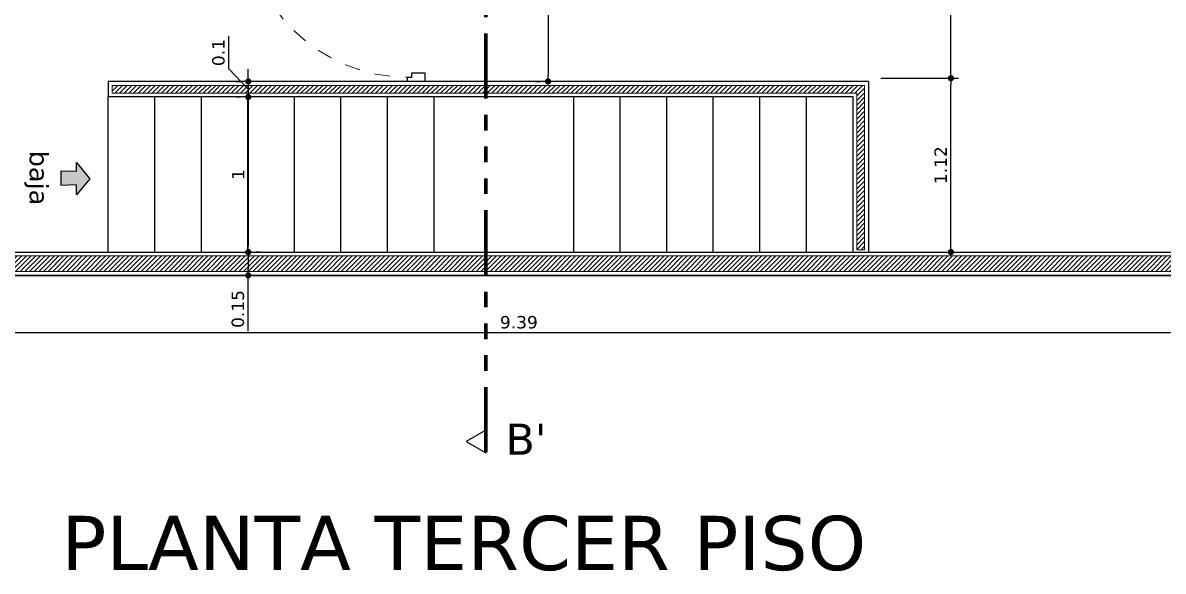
# Model space of a CAD drawing. Header units: millimetres. Extents: x -106 to 2534, y 21 to 2786.
# Drawn here: x 1299.61 to 1306.97, y 1382.57 to 1386.1 of the extents above; entities that cross this region are included whole.
import ezdxf

# ---------------------------------------------------------------- set-up
doc = ezdxf.new("R2010")
doc.units = ezdxf.units.MM
doc.linetypes.add('ACAD_ISO03W100', pattern=[30, 12, -18])
doc.linetypes.add('ACAD_ISO14W100', pattern=[24, 12, -3, 0, -3, 0, -3, 0, -3])
for name, color, linetype, lineweight in [('achurado', 142, 'Continuous', 9), ('cotas 02', 132, 'Continuous', 13), ('escalera', 90, 'Continuous', 30), ('L. corte', 106, 'ACAD_ISO14W100', 80), ('marco', 54, 'Continuous', 25), ('muros', 20, 'Continuous', 30), ('punteada', 210, 'ACAD_ISO03W100', 13), ('textos', 116, 'Continuous', 40)]:
    doc.layers.add(name, color=color, linetype=linetype, lineweight=lineweight)
doc.styles.get("Standard").update_dxf_attribs({"font": 'verdana.ttf'})
doc.dimstyles.new('cota 1.50', dxfattribs={"dimtxt": 0.08, "dimasz": 0.04, "dimexe": 0.05, "dimexo": 0.08, "dimgap": 0.025, "dimtad": 1, "dimdsep": 46, "dimtxsty": 'Standard', "dimblk": 'DOT', "dimcen": 2.5, "dimadec": 0, "dimazin": 0, "dimtm": 1e-09, "dimtfac": 1, "dimtmove": 0, "dimatfit": 3, "dimfxl": 1, "dimarcsym": 0})

# ---------------------------------------------------------------- blocks, each defined once
blk = doc.blocks.new('_Dot')
at = {"color": 0, "linetype": 'ByBlock', "lineweight": -2}
blk.add_line((-0.5, 0), (-1, 0), dxfattribs=at)
at = {"color": 0, "linetype": 'ByBlock', "const_width": 0.5}
blk.add_lwpolyline([(-0.25, 0, 1), (0.25, 0, 1)], format="xyb", close=True, dxfattribs=at)
blk = doc.blocks.new('*D313')
at = {"layer": 'cotas 02', "color": 0, "lineweight": -2, "transparency": 16777216}
for p, q in [((1305.1459, 1385.7441), (1305.6475, 1385.7441)), ((1305.5975, 1384.6632), (1305.5975, 1385.7041)), ((1305.1459, 1384.6232), (1305.6475, 1384.6232))]:
    blk.add_line(p, q, dxfattribs=at)
at = {"layer": 'Defpoints', "color": 0, "transparency": 16777216}
for p in [(1305.0659, 1385.7441), (1305.5975, 1385.7441), (1305.0659, 1384.6232)]:
    blk.add_point(p, dxfattribs=at)
at = {"layer": 'cotas 02', "color": 0, "lineweight": -2, "transparency": 16777216, "xscale": 0.03999999999999999, "yscale": 0.03999999999999999, "zscale": 0.03999999999999999}
for p, rotation in [((1305.5975, 1385.7441), 90), ((1305.5975, 1384.6232), 270)]:
    blk.add_blockref('_Dot', p, dxfattribs=dict(at, rotation=rotation))
at = {"layer": 'cotas 02', "color": 0, "transparency": 16777216, "insert": (1305.5317, 1385.1836), "char_height": 0.08, "attachment_point": 5, "rotation": 90}
blk.add_mtext('1.12', dxfattribs=at)
blk = doc.blocks.new('*D314')
at = {"layer": 'cotas 02', "color": 0, "lineweight": -2, "transparency": 16777216}
for p, q in [((1305.6775, 1391.4832), (1305.6475, 1391.4832)), ((1305.5975, 1385.7841), (1305.5975, 1391.4432)), ((1305.1459, 1385.7441), (1305.6475, 1385.7441))]:
    blk.add_line(p, q, dxfattribs=at)
at = {"layer": 'Defpoints', "color": 0, "transparency": 16777216}
for p in [(1305.5975, 1391.4832), (1305.5975, 1391.4832), (1305.0659, 1385.7441)]:
    blk.add_point(p, dxfattribs=at)
at = {"layer": 'cotas 02', "color": 0, "lineweight": -2, "transparency": 16777216, "xscale": 0.03999999999999999, "yscale": 0.03999999999999999, "zscale": 0.03999999999999999}
for p, rotation in [((1305.5975, 1391.4832), 90), ((1305.5975, 1385.7441), 270)]:
    blk.add_blockref('_Dot', p, dxfattribs=dict(at, rotation=rotation))
at = {"layer": 'cotas 02', "color": 0, "transparency": 16777216, "insert": (1305.5317, 1388.6136), "char_height": 0.08, "attachment_point": 5, "rotation": 90}
blk.add_mtext('5.74', dxfattribs=at)
blk = doc.blocks.new('*D318')
at = {"layer": 'cotas 02', "color": 0, "lineweight": -2, "transparency": 16777216}
for p, q in [((1302.2857, 1386.8232), (1303.051, 1386.8232)), ((1303.001, 1386.7832), (1303.001, 1385.7632)), ((1302.921, 1385.7232), (1302.951, 1385.7232))]:
    blk.add_line(p, q, dxfattribs=at)
at = {"layer": 'Defpoints', "color": 0, "transparency": 16777216}
for p in [(1302.2057, 1386.8232), (1303.001, 1385.7232), (1303.001, 1385.7232)]:
    blk.add_point(p, dxfattribs=at)
at = {"layer": 'cotas 02', "color": 0, "lineweight": -2, "transparency": 16777216, "xscale": 0.03999999999999999, "yscale": 0.03999999999999999, "zscale": 0.03999999999999999}
for p, rotation in [((1303.001, 1386.8232), 90), ((1303.001, 1385.7232), 270)]:
    blk.add_blockref('_Dot', p, dxfattribs=dict(at, rotation=rotation))
at = {"layer": 'cotas 02', "color": 0, "transparency": 16777216, "insert": (1302.9359, 1386.2732), "char_height": 0.08, "attachment_point": 5, "rotation": 90}
blk.add_mtext('1.1', dxfattribs=at)
blk = doc.blocks.new('*D325')
at = {"layer": 'cotas 02', "color": 0, "lineweight": -2, "transparency": 16777216}
for p, q in [((1300.9429, 1385.8038), (1300.9429, 1386.0147)), ((1301.0682, 1385.6732), (1300.9429, 1385.8038)), ((1301.0682, 1385.7632), (1301.0682, 1385.8032)), ((1300.9882, 1385.7232), (1301.0182, 1385.7232)), ((1301.0682, 1385.7232), (1301.0682, 1385.6232)), ((1301.0682, 1385.7232), (1301.0682, 1385.6232)), ((1300.9882, 1385.6232), (1301.0182, 1385.6232)), ((1301.0682, 1385.5832), (1301.0682, 1385.5432))]:
    blk.add_line(p, q, dxfattribs=at)
at = {"layer": 'Defpoints', "color": 0, "transparency": 16777216}
for p in [(1301.0682, 1385.7232), (1301.0682, 1385.6232), (1301.0682, 1385.6232)]:
    blk.add_point(p, dxfattribs=at)
at = {"layer": 'cotas 02', "color": 0, "lineweight": -2, "transparency": 16777216, "xscale": 0.03999999999999999, "yscale": 0.03999999999999999, "zscale": 0.03999999999999999}
for p, rotation in [((1301.0682, 1385.7232), 270), ((1301.0682, 1385.6232), 90)]:
    blk.add_blockref('_Dot', p, dxfattribs=dict(at, rotation=rotation))
at = {"layer": 'cotas 02', "color": 0, "transparency": 16777216, "insert": (1300.8763, 1385.9093), "char_height": 0.08, "attachment_point": 5, "rotation": 90}
blk.add_mtext('0.1', dxfattribs=at)
blk = doc.blocks.new('*D326')
at = {"layer": 'cotas 02', "color": 0, "lineweight": -2, "transparency": 16777216}
for p, q in [((1300.9882, 1385.6232), (1301.0182, 1385.6232)), ((1301.0682, 1385.5832), (1301.0682, 1384.6632)), ((1301.1459, 1384.6232), (1301.1182, 1384.6232))]:
    blk.add_line(p, q, dxfattribs=at)
at = {"layer": 'Defpoints', "color": 0, "transparency": 16777216}
for p in [(1301.0682, 1385.6232), (1301.0659, 1384.6232), (1301.0682, 1384.6232)]:
    blk.add_point(p, dxfattribs=at)
at = {"layer": 'cotas 02', "color": 0, "lineweight": -2, "transparency": 16777216, "xscale": 0.03999999999999999, "yscale": 0.03999999999999999, "zscale": 0.03999999999999999}
for p, rotation in [((1301.0682, 1385.6232), 90), ((1301.0682, 1384.6232), 270)]:
    blk.add_blockref('_Dot', p, dxfattribs=dict(at, rotation=rotation))
at = {"layer": 'cotas 02', "color": 0, "transparency": 16777216, "insert": (1301.003, 1385.1232), "char_height": 0.08, "attachment_point": 5, "rotation": 90}
blk.add_mtext('1', dxfattribs=at)
blk = doc.blocks.new('*D327')
at = {"layer": 'cotas 02', "color": 0, "lineweight": -2, "transparency": 16777216}
for p, q in [((1301.0682, 1384.5832), (1301.0682, 1384.5132)), ((1301.1459, 1384.6232), (1301.1182, 1384.6232)), ((1300.9882, 1384.4732), (1301.0182, 1384.4732)), ((1301.0682, 1384.1144), (1301.0682, 1384.4732))]:
    blk.add_line(p, q, dxfattribs=at)
at = {"layer": 'Defpoints', "color": 0, "transparency": 16777216}
for p in [(1301.0659, 1384.6232), (1301.0682, 1384.4732), (1301.0682, 1384.4732)]:
    blk.add_point(p, dxfattribs=at)
at = {"layer": 'cotas 02', "color": 0, "lineweight": -2, "transparency": 16777216, "xscale": 0.03999999999999999, "yscale": 0.03999999999999999, "zscale": 0.03999999999999999}
for p, rotation in [((1301.0682, 1384.6232), 90), ((1301.0682, 1384.4732), 270)]:
    blk.add_blockref('_Dot', p, dxfattribs=dict(at, rotation=rotation))
at = {"layer": 'cotas 02', "color": 0, "transparency": 16777216, "insert": (1301.0015, 1384.2567), "char_height": 0.08, "attachment_point": 5, "rotation": 90}
blk.add_mtext('0.15', dxfattribs=at)
blk = doc.blocks.new('*D342')
at = {"layer": 'cotas 02', "color": 0, "lineweight": -2, "transparency": 16777216}
for p, q in [((1299.57, 1386.8232), (1299.2933, 1386.8232)), ((1299.3433, 1386.7832), (1299.3433, 1384.6632)), ((1299.2633, 1384.6232), (1299.2933, 1384.6232))]:
    blk.add_line(p, q, dxfattribs=at)
at = {"layer": 'Defpoints', "color": 0, "transparency": 16777216}
for p in [(1299.65, 1386.8232), (1299.3433, 1384.6232), (1299.3433, 1384.6232)]:
    blk.add_point(p, dxfattribs=at)
at = {"layer": 'cotas 02', "color": 0, "lineweight": -2, "transparency": 16777216, "xscale": 0.03999999999999999, "yscale": 0.03999999999999999, "zscale": 0.03999999999999999}
for p, rotation in [((1299.3433, 1386.8232), 90), ((1299.3433, 1384.6232), 270)]:
    blk.add_blockref('_Dot', p, dxfattribs=dict(at, rotation=rotation))
at = {"layer": 'cotas 02', "color": 0, "transparency": 16777216, "insert": (1299.2774, 1385.7232), "char_height": 0.08, "attachment_point": 5, "rotation": 90}
blk.add_mtext('2.2', dxfattribs=at)
blk = doc.blocks.new('*D348')
at = {"layer": 'cotas 02', "color": 0, "lineweight": -2, "transparency": 16777216}
for p, q in [((1298.1156, 1384.3932), (1298.1156, 1384.0539)), ((1307.5094, 1384.3932), (1307.5094, 1384.0539)), ((1307.4694, 1384.1039), (1298.1556, 1384.1039))]:
    blk.add_line(p, q, dxfattribs=at)
at = {"layer": 'Defpoints', "color": 0, "transparency": 16777216}
for p in [(1298.1156, 1384.4732), (1307.5094, 1384.4732), (1298.1156, 1384.1039)]:
    blk.add_point(p, dxfattribs=at)
at = {"layer": 'cotas 02', "color": 0, "lineweight": -2, "transparency": 16777216, "xscale": 0.03999999999999999, "yscale": 0.03999999999999999, "zscale": 0.03999999999999999, "rotation": 180}
blk.add_blockref('_Dot', (1298.1156, 1384.1039), dxfattribs=at)
at = {"layer": 'cotas 02', "color": 0, "lineweight": -2, "transparency": 16777216, "xscale": 0.03999999999999999, "yscale": 0.03999999999999999, "zscale": 0.03999999999999999}
blk.add_blockref('_Dot', (1307.5094, 1384.1039), dxfattribs=at)
at = {"layer": 'cotas 02', "color": 0, "transparency": 16777216, "insert": (1302.8125, 1384.1705), "char_height": 0.08, "attachment_point": 5}
blk.add_mtext('9.39', dxfattribs=at)

msp = doc.modelspace()

# ---------------------------------------------------------------- hatches: boundary and pattern name
h = msp.add_hatch(color=0)
h.set_gradient(color1=(0, 0, 255), rotation=180, tint=1)
h.paths.add_polyline_path([(1300.0462, 1385.0964), (1299.9621, 1384.9931), (1299.9621, 1385.0572), (1299.8617, 1385.0529), (1299.8617, 1385.1475), (1299.9621, 1385.145), (1299.9621, 1385.2016)])
at = {"layer": 'achurado'}
h = msp.add_hatch(dxfattribs=at)
h.set_pattern_fill('JIS_WOOD', color=256, scale=0.03, style=0)
h.paths.add_polyline_path([(1295.7607, 1388.133), (1295.7607, 1388.083), (1295.2759, 1388.083), (1295.2759, 1391.6082), (1307.4844, 1391.6082), (1307.4844, 1384.4982), (1298.1453, 1384.4982), (1298.1453, 1384.5982), (1307.3844, 1384.5982), (1307.3844, 1391.5082), (1302.1807, 1391.5082), (1302.1807, 1386.8482), (1299.675, 1386.8482), (1299.675, 1387.1997), (1299.725, 1387.1997), (1299.725, 1386.8982), (1302.1307, 1386.8982), (1302.1307, 1389.5082), (1301.5307, 1389.5082), (1301.5307, 1389.5582), (1302.1307, 1389.5582), (1302.1307, 1391.5082), (1295.4009, 1391.5082), (1295.4009, 1388.133)])
h = msp.add_hatch(dxfattribs=at)
h.set_pattern_fill('JIS_WOOD', color=256, scale=0.03, style=0)
h.paths.add_polyline_path([(1305.0409, 1385.6982), (1300.1909, 1385.6982), (1300.1909, 1385.6482), (1304.9909, 1385.6482), (1304.9909, 1384.6389), (1305.0409, 1384.6389)])

# ---------------------------------------------------------------- linework, layer by layer
at = {"color": 0, "linetype": 'Continuous'}
msp.add_lwpolyline([(1300.0462, 1385.0964), (1299.9621, 1384.9931), (1299.9621, 1385.0572), (1299.8617, 1385.0529), (1299.8617, 1385.1475), (1299.9621, 1385.145), (1299.9621, 1385.2016)], close=True, dxfattribs=at)
msp.add_lwpolyline([(1302.4734, 1383.403), (1302.6003, 1383.3297), (1302.6003, 1383.4763)], close=True)
at = {"layer": 'achurado'}
for p, q in [((1305.0409, 1385.6982), (1300.1909, 1385.6982)), ((1300.1909, 1385.6982), (1300.1909, 1385.6482)), ((1305.0409, 1385.6982), (1305.0409, 1384.6389)), ((1304.9909, 1385.6482), (1300.1909, 1385.6482)), ((1304.9909, 1385.6482), (1304.9909, 1384.6389)), ((1305.0409, 1384.6389), (1304.9909, 1384.6389)), ((1298.1453, 1384.5982), (1307.3844, 1384.5982)), ((1298.1453, 1384.4982), (1307.4844, 1384.4982))]:
    msp.add_line(p, q, dxfattribs=at)
at = {"layer": 'escalera'}
for p, q in [((1300.1659, 1384.6232), (1300.1659, 1385.6232)), ((1300.4659, 1384.6232), (1300.4659, 1385.6232)), ((1300.7659, 1384.6232), (1300.7659, 1385.6232)), ((1301.0659, 1384.6232), (1301.0659, 1385.6232)), ((1301.3659, 1384.6232), (1301.3659, 1385.6232)), ((1301.6659, 1384.6232), (1301.6659, 1385.6232)), ((1301.9659, 1384.6232), (1301.9659, 1385.6232)), ((1302.2659, 1384.6232), (1302.2659, 1385.6232)), ((1303.1659, 1384.6232), (1303.1659, 1385.6232)), ((1303.4659, 1384.6232), (1303.4659, 1385.6232)), ((1303.7659, 1384.6232), (1303.7659, 1385.6232)), ((1304.0659, 1384.6232), (1304.0659, 1385.6232)), ((1304.3659, 1384.6232), (1304.3659, 1385.6232)), ((1304.6659, 1384.6232), (1304.6659, 1385.6232))]:
    msp.add_line(p, q, dxfattribs=at)
at = {"layer": 'L. corte', "ltscale": 0.035}
msp.add_line((1302.6003, 1392.8729), (1302.6003, 1383.3297), dxfattribs=at)
at = {"layer": 'marco'}
msp.add_lwpolyline([(1302.2057, 1385.7232), (1302.0957, 1385.7232), (1302.0957, 1385.7507), (1302.1232, 1385.7507), (1302.1232, 1385.7782), (1302.2057, 1385.7782), (1302.2057, 1385.7232)], dxfattribs=at)
at = {"layer": 'muros'}
for p, q in [((1305.0659, 1385.7232), (1300.1659, 1385.7232)), ((1300.1659, 1385.7232), (1300.1659, 1385.6232)), ((1305.0659, 1385.7232), (1305.0659, 1384.6232)), ((1304.9659, 1385.6232), (1300.1659, 1385.6232)), ((1304.9659, 1385.6232), (1304.9659, 1384.6232)), ((1298.1156, 1384.6232), (1307.3594, 1384.6232)), ((1307.5094, 1384.4732), (1295.2509, 1384.4732)), ((1298.1156, 1384.4732), (1307.5094, 1384.4732))]:
    msp.add_line(p, q, dxfattribs=at)
at = {"layer": 'punteada', "ltscale": 5e-05}
msp.add_arc((1302.0957, 1386.7957), 1.045, 181.50796, 270, dxfattribs=at)

# ---------------------------------------------------------------- texts
at = {"layer": 'textos', "insert": (1299.7792, 1385.2771), "char_height": 0.12, "width": 5.372119, "attachment_point": 1, "rotation": 270}
msp.add_mtext('baja', dxfattribs=at)
at = {"layer": 'textos', "width": 5.372119, "attachment_point": 1}
for s, insert, char_height in [("B'", (1302.727, 1383.5172), 0.2), ('PLANTA TERCER PISO', (1299.8644, 1382.9233), 0.35)]:
    msp.add_mtext(s, dxfattribs=dict(at, insert=insert, char_height=char_height))

# ---------------------------------------------------------------- dimensions: what is measured, and where the dimension line sits
at = {"layer": 'cotas 02'}
for base, p1, p2, override, picture, middle in [((1305.5975, 1391.4832), (1305.0659, 1385.7441), (1305.5975, 1391.4832), {"dimtmove": 1, "dimfxl": 0.04}, '*D314', (1305.5317, 1388.6136)), ((1299.3433, 1384.6232), (1299.65, 1386.8232), (1299.3433, 1384.6232), {"dimtmove": 1, "dimfxl": 0.04}, '*D342', (1299.2774, 1385.7232)), ((1303.001, 1385.7232), (1302.2057, 1386.8232), (1303.001, 1385.7232), {"dimtmove": 1, "dimfxl": 0.04}, '*D318', (1302.9359, 1386.2732)), ((1305.5975, 1385.7441), (1305.0659, 1384.6232), (1305.0659, 1385.7441), {"dimfxl": 0.04}, '*D313', (1305.5317, 1385.1836)), ((1301.0682, 1384.6232), (1301.0682, 1385.6232), (1301.0659, 1384.6232), {"dimtmove": 1, "dimfxl": 0.04}, '*D326', (1301.003, 1385.1232))]:
    dim = msp.add_linear_dim(base=base, p1=p1, p2=p2, angle=90, dimstyle='cota 1.50', override=override, dxfattribs=at)
    dim.commit()
    dim.dimension.update_dxf_attribs({"geometry": picture, "text_midpoint": middle})
for base, p1, p2, picture, middle in [((1301.0682, 1385.6232), (1301.0682, 1385.7232), (1301.0682, 1385.6232), '*D325', (1300.9429, 1385.8288)), ((1301.0682, 1384.4732), (1301.0659, 1384.6232), (1301.0682, 1384.4732), '*D327', (1301.0808, 1384.2567))]:
    dim = msp.add_linear_dim(base=base, p1=p1, p2=p2, angle=90, dimstyle='cota 1.50', override={"dimtmove": 1, "dimfxl": 0.04}, dxfattribs=at)
    dim.commit()
    dim.dimension.update_dxf_attribs({"geometry": picture, "text_midpoint": middle, "dimtype": 160})
dim = msp.add_linear_dim(base=(1298.1156, 1384.1039), p1=(1307.5094, 1384.4732), p2=(1298.1156, 1384.4732), dimstyle='cota 1.50', override={"dimfxl": 0.04}, dxfattribs=at)
dim.commit()
dim.dimension.update_dxf_attribs({"geometry": '*D348', "text_midpoint": (1302.8125, 1384.1705)})

doc.saveas('drawing.dxf')
